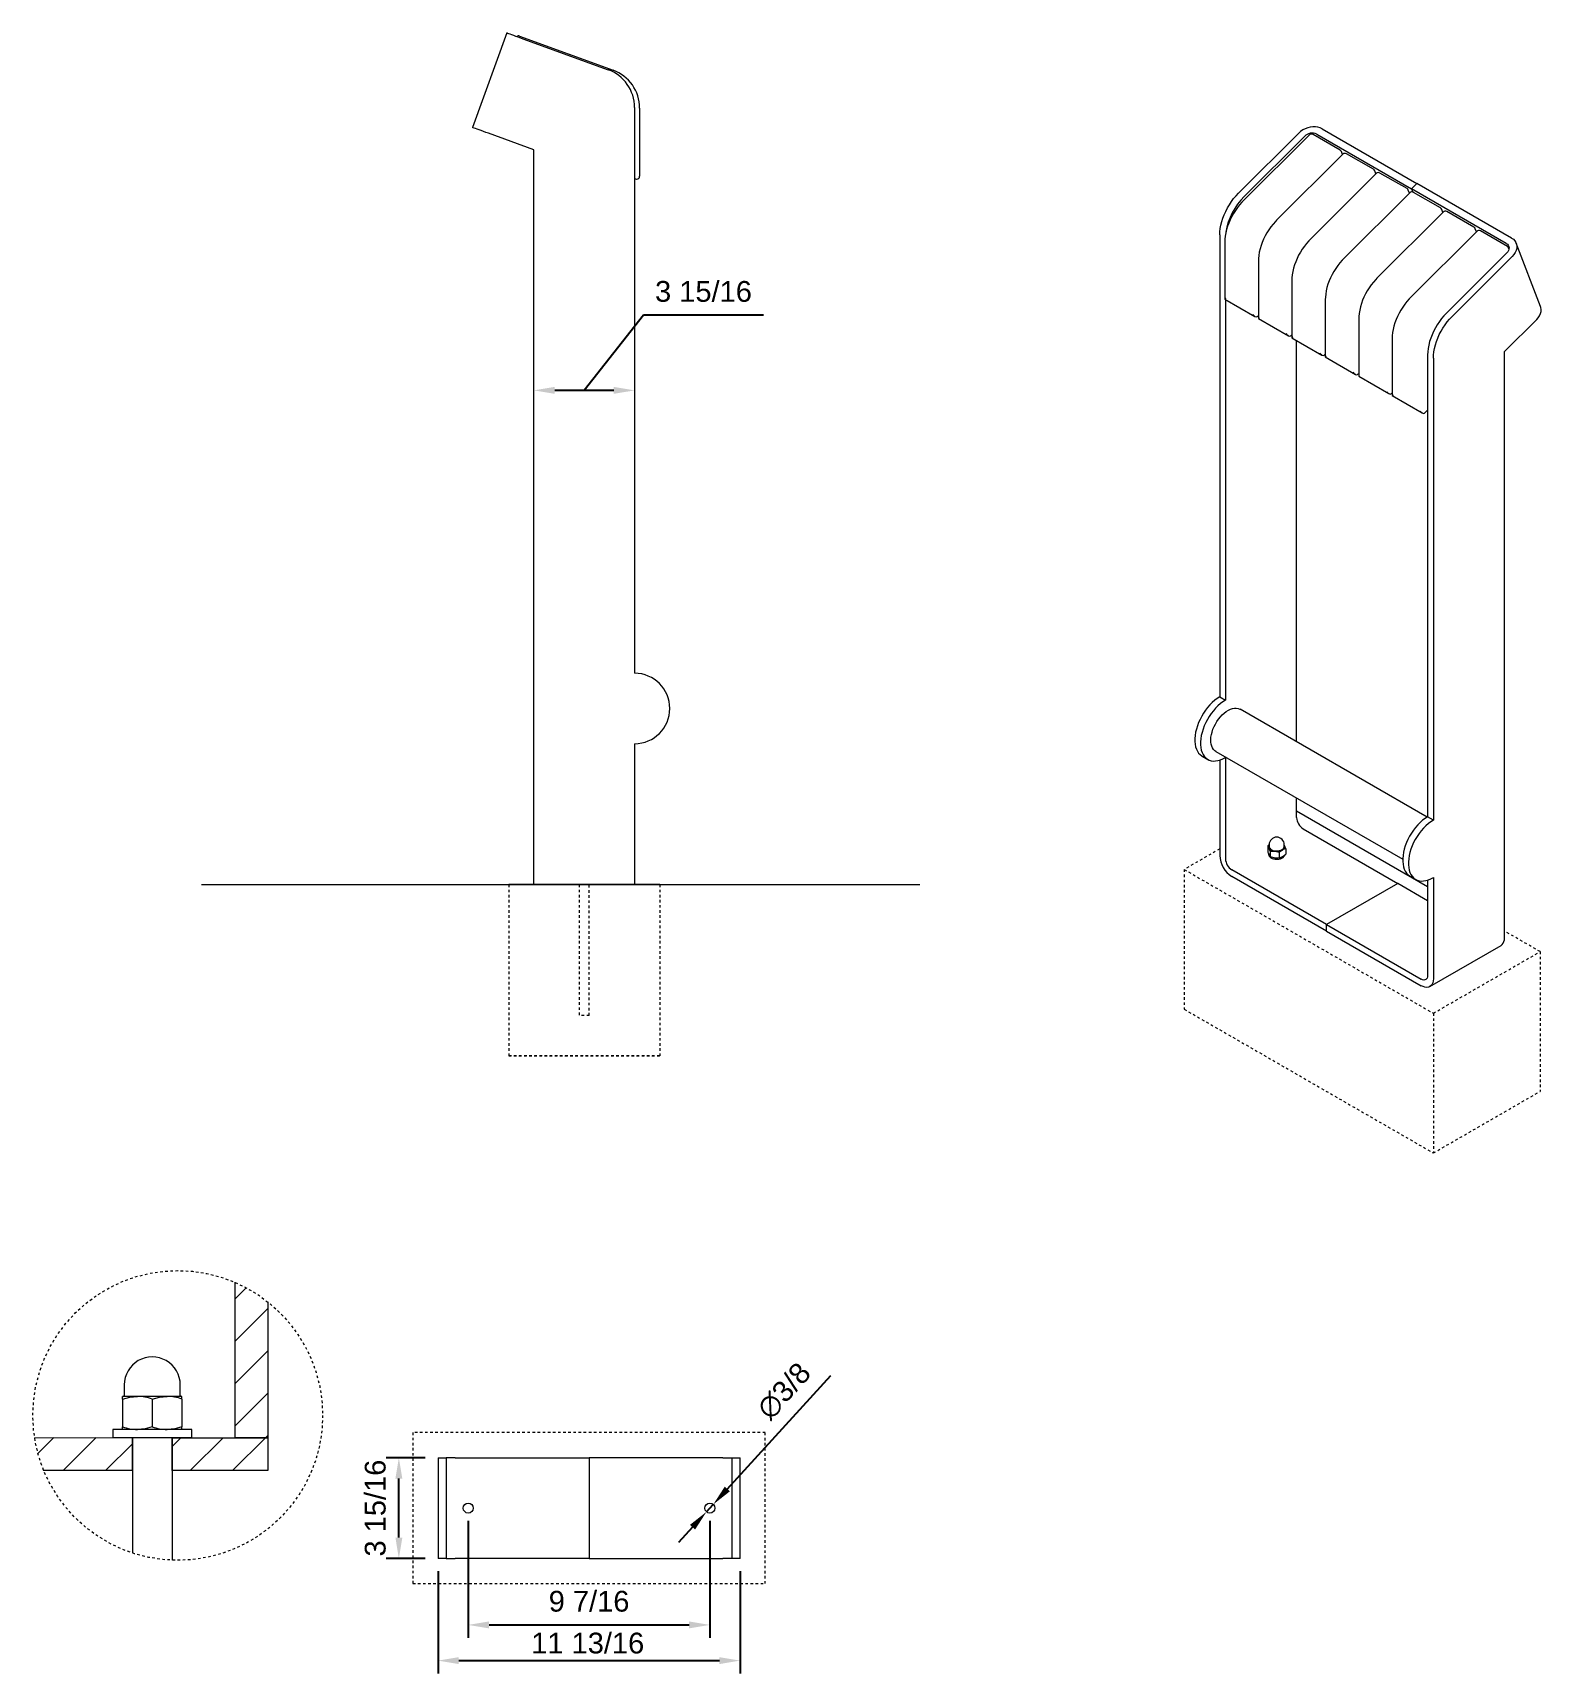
# Model space of a CAD drawing. Header units: inches. Extents: x -4.8 to 87.3, y -1.7 to 62.5.
# Drawn here: x 28.3 to 87.3, y -1.7 to 62.5 of the extents above; entities that cross this region are included whole.
import ezdxf

# ---------------------------------------------------------------- set-up
doc = ezdxf.new("R2010")
doc.units = ezdxf.units.IN
doc.linetypes.add('HIDDEN', pattern=[1.905, 1.27, -0.635])
for name, color, linetype, lineweight in [('ZANO_O', 10, 'Continuous', 0), ('ZANO_R', 7, 'Continuous', 0), ('ZANO_R_przerywana', 250, 'HIDDEN', 0), ('ZANO_W', 1, 'Continuous', 0)]:
    doc.layers.add(name, color=color, linetype=linetype, lineweight=lineweight)
doc.styles.get("Standard").update_dxf_attribs({"font": 'arial.ttf'})
doc.dimstyles.new('amerykanie', dxfattribs={"dimtxt": 50, "dimasz": 50, "dimexe": 0.5, "dimexo": 0.5, "dimgap": 1, "dimtad": 1, "dimdec": 0, "dimzin": 0, "dimlunit": 5, "dimtxsty": 'Standard', "dimcen": 0.09, "dimclrd": 1, "dimclre": 1, "dimclrt": 1, "dimazin": 0, "dimtfac": 1, "dimtdec": 0, "dimtmove": 0, "dimatfit": 3, "dimfxl": 1, "dimtzin": 0, "dimarcsym": 1})

# ---------------------------------------------------------------- blocks, each defined once
blk = doc.blocks.new('*D376')
at = {"layer": 'ZANO_W', "color": 1, "lineweight": -2}
for p, q in [((52.22, 51.414), (49.903, 48.47)), ((56.907, 51.414), (52.22, 51.414)), ((47.934, 48.97), (47.934, 48.97)), ((51.871, 48.97), (51.871, 48.97)), ((51.058, 48.47), (48.747, 48.47))]:
    blk.add_line(p, q, dxfattribs=at)
at = {"layer": 'ZANO_W', "color": 1}
for points in [[(48.747, 48.606), (48.747, 48.335), (47.934, 48.47)], [(51.058, 48.335), (51.058, 48.606), (51.871, 48.47)]]:
    blk.add_solid(points, dxfattribs=at)
at = {"layer": 'ZANO_W', "color": 1, "insert": (54.564, 52.335), "char_height": 0.8125, "attachment_point": 5}
blk.add_mtext('3 15/16', dxfattribs=at)
blk = doc.blocks.new('*D377')
at = {"layer": 'ZANO_W', "color": 1, "lineweight": -2}
for p, q in [((45.368, 4.264), (45.368, -0.304)), ((54.815, 4.264), (54.815, -0.304)), ((46.181, 0.196), (54.003, 0.196))]:
    blk.add_line(p, q, dxfattribs=at)
at = {"layer": 'ZANO_W', "color": 1}
for points in [[(46.181, 0.331), (46.181, 0.06), (45.368, 0.196)], [(54.003, 0.06), (54.003, 0.331), (54.815, 0.196)]]:
    blk.add_solid(points, dxfattribs=at)
at = {"layer": 'ZANO_W', "color": 1, "insert": (50.092, 1.116), "char_height": 0.8125, "attachment_point": 5}
blk.add_mtext('9 7/16', dxfattribs=at)
blk = doc.blocks.new('*D378')
at = {"layer": 'ZANO_W', "color": 1, "lineweight": -2}
for p, q in [((44.187, 2.295), (44.187, -1.7)), ((55.996, 2.295), (55.996, -1.7)), ((45, -1.2), (55.184, -1.2))]:
    blk.add_line(p, q, dxfattribs=at)
at = {"layer": 'ZANO_W', "color": 1}
for points in [[(45, -1.065), (45, -1.336), (44.187, -1.2)], [(55.184, -1.336), (55.184, -1.065), (55.996, -1.2)]]:
    blk.add_solid(points, dxfattribs=at)
at = {"layer": 'ZANO_W', "color": 1, "insert": (50.039, -0.519), "char_height": 0.8125, "attachment_point": 5}
blk.add_mtext('11 13/16', dxfattribs=at)
blk = doc.blocks.new('*D379')
at = {"layer": 'ZANO_W', "color": 1, "lineweight": -2}
for p, q in [((43.687, 6.732), (42.156, 6.732)), ((42.656, 3.608), (42.656, 5.919)), ((43.687, 2.795), (42.156, 2.795))]:
    blk.add_line(p, q, dxfattribs=at)
at = {"layer": 'ZANO_W', "color": 1}
for points in [[(42.791, 5.919), (42.521, 5.919), (42.656, 6.732)], [(42.521, 3.608), (42.791, 3.608), (42.656, 2.795)]]:
    blk.add_solid(points, dxfattribs=at)
at = {"layer": 'ZANO_W', "color": 1, "insert": (41.736, 4.764), "char_height": 0.8125, "attachment_point": 5, "rotation": 90}
blk.add_mtext('3 15/16', dxfattribs=at)
blk = doc.blocks.new('*D380')
at = {"layer": 'ZANO_O', "color": 1, "lineweight": -2}
for p, q in [((55.495, 5.51), (59.541, 9.954)), ((54.683, 4.618), (54.948, 4.909)), ((54.136, 4.017), (53.589, 3.416))]:
    blk.add_line(p, q, dxfattribs=at)
at = {"layer": 'ZANO_O', "color": 1}
for points in [[(55.395, 5.601), (55.595, 5.419), (54.948, 4.909)], [(54.236, 3.926), (54.036, 4.108), (54.683, 4.618)]]:
    blk.add_solid(points, dxfattribs=at)
at = {"layer": 'ZANO_O', "color": 1, "insert": (57.715, 9.341), "char_height": 0.8125, "attachment_point": 5, "rotation": 47.68118}
blk.add_mtext('∅3/8', dxfattribs=at)

msp = doc.modelspace()

# ---------------------------------------------------------------- linework, layer by layer
at = {"layer": 'ZANO_R'}
for p, q in [((46.87642, 62.45143), (45.53011, 58.75248)), ((47.36992, 62.32417), (51.03157, 60.99144)), ((47.50524, 62.22256), (50.83476, 61.01071)), ((51.87077, 59.53114), (51.87077, 37.40924)), ((52.06759, 59.51186), (52.06759, 56.84668)), ((47.93443, 57.87738), (46.15894, 58.52361)), ((77.834, 58.53005), (75.47967, 56.18141)), ((78.2506, 58.46082), (75.66142, 55.87789)), ((79.45074, 57.86889), (78.39304, 58.47949)), ((78.54258, 58.49172), (82.24451, 56.35464)), ((78.75182, 58.70046), (82.45376, 56.56338)), ((47.93443, 29.81211), (47.93443, 57.87738)), ((78.05667, 58.4015), (75.70235, 56.05286)), ((79.54649, 57.69332), (79.50189, 57.80908)), ((79.5588, 57.70561), (76.96963, 55.12268)), ((80.75894, 57.11368), (79.70125, 57.72428)), ((51.90911, 56.73571), (51.87077, 56.74966)), ((80.86701, 56.9504), (78.27783, 54.36747)), ((80.85469, 56.93811), (80.8101, 57.05387)), ((82.06715, 56.35847), (81.00945, 56.96907)), ((82.45376, 56.56338), (82.24451, 56.35464)), ((86.15569, 54.42629), (82.45376, 56.56338)), ((82.17521, 56.19519), (79.58603, 53.61226)), ((82.1629, 56.18291), (82.1183, 56.29866)), ((85.94645, 54.21755), (82.24451, 56.35464)), ((82.24451, 56.35464), (82.29486, 56.22398)), ((83.37535, 55.60326), (82.31765, 56.21386)), ((83.48341, 55.43998), (80.89424, 52.85705)), ((83.4711, 55.4277), (83.4265, 55.54345)), ((84.68355, 54.84805), (83.62586, 55.45865)), ((84.79162, 54.68477), (82.20244, 52.10184)), ((84.7793, 54.67249), (84.73471, 54.78824)), ((85.99176, 54.09284), (84.93406, 54.70344)), ((74.7471, 54.55037), (74.7471, 36.48694)), ((74.9491, 54.28557), (74.9491, 52.04115)), ((86.05266, 54.00771), (86.04291, 54.03303)), ((87.28746, 51.75254), (86.33548, 54.22331)), ((76.25731, 53.53036), (76.25731, 51.28594)), ((85.96156, 53.83811), (83.60724, 51.48947)), ((86.18423, 53.70956), (83.82991, 51.36092)), ((77.56551, 52.77515), (77.56551, 50.53073)), ((74.9491, 52.04115), (76.1249, 51.36238)), ((74.96978, 52.02922), (74.96978, 36.35839)), ((78.87371, 52.01994), (78.87371, 49.77552)), ((76.23695, 51.37641), (76.25731, 51.39672)), ((76.25731, 51.28594), (77.4331, 50.60717)), ((80.18192, 51.26473), (80.18192, 49.02031)), ((85.88075, 49.98635), (87.13621, 51.23879)), ((77.54516, 50.6212), (77.56551, 50.64151)), ((77.56551, 50.53073), (78.74131, 49.85196)), ((77.75319, 34.72426), (77.75319, 50.42239)), ((81.49012, 50.50952), (81.49012, 48.26511)), ((78.85336, 49.86599), (78.87372, 49.8863)), ((78.87371, 49.77552), (80.04951, 49.09675)), ((82.87466, 49.85843), (82.87466, 31.795)), ((83.09734, 49.72988), (83.09734, 31.66645)), ((85.88075, 27.06991), (85.88075, 49.98635)), ((80.16156, 49.11078), (80.18192, 49.13109)), ((80.18192, 49.02031), (81.35771, 48.34154)), ((81.46977, 48.35557), (81.49012, 48.37588)), ((81.49012, 48.2651), (82.66592, 47.58633)), ((82.77797, 47.60036), (82.87466, 47.69683)), ((74.7471, 36.48694), (74.96978, 36.35839)), ((82.85129, 31.78118), (75.54247, 36.00048)), ((51.87077, 34.6538), (51.87077, 29.81211)), ((74.0583, 34.1688), (74.28097, 34.04026)), ((74.59192, 34.3539), (81.90075, 30.13461)), ((74.96978, 34.10846), (74.96978, 30.15502)), ((74.7471, 34.0097), (74.7471, 30.28357)), ((77.75319, 31.76185), (77.75319, 32.52894)), ((82.87466, 29.06229), (77.75319, 32.01886)), ((83.09734, 31.66645), (82.87466, 31.795)), ((78.00369, 31.32796), (81.70563, 29.19088)), ((76.6226, 30.65558), (76.6226, 30.44438)), ((76.65892, 30.34558), (76.65892, 30.31566)), ((76.67861, 30.70457), (76.67861, 30.63226)), ((76.71671, 30.45282), (76.71671, 30.24162)), ((77.06794, 30.39849), (77.06794, 30.18729)), ((77.26906, 30.63226), (77.26906, 30.70457)), ((77.27801, 30.67127), (77.26906, 30.68748)), ((77.32506, 30.54692), (77.32506, 30.33572)), ((47.93443, 29.14293), (47.93443, 29.81211)), ((51.87077, 29.81211), (51.87077, 29.14293)), ((78.92222, 27.58405), (75.22028, 29.72113)), ((34.94077, 29.14293), (63.02507, 29.14293)), ((46.95035, 29.14293), (52.85485, 29.14293)), ((52.85485, 29.14293), (46.95035, 29.14293)), ((50.09896, 29.14293), (49.70624, 29.14293)), ((50.09896, 29.14293), (49.70624, 29.14293)), ((78.92222, 27.32691), (75.22028, 29.464)), ((81.70563, 29.19088), (78.92222, 27.58405)), ((82.87466, 28.51601), (81.70563, 29.19088)), ((82.18586, 29.47686), (82.40853, 29.34832)), ((82.87466, 29.31776), (82.87466, 25.59163)), ((83.09734, 29.41652), (83.09734, 25.46308)), ((78.92222, 27.32691), (78.92222, 27.58405)), ((78.92222, 27.58405), (82.62416, 25.44697)), ((78.92222, 27.32691), (82.62416, 25.18983)), ((82.95872, 25.1567), (85.74213, 26.76353)), ((36.23837, 13.59602), (36.23837, 7.51766)), ((36.23837, 12.93269), (36.68645, 13.38077)), ((36.23837, 11.27899), (37.52741, 12.56803)), ((37.52741, 12.82909), (37.52741, 7.51766)), ((36.23837, 9.6253), (37.52741, 10.91433)), ((31.85565, 9.02533), (31.85565, 9.12895)), ((32.43571, 9.12895), (31.85565, 9.12895)), ((31.85565, 9.02533), (32.13984, 9.10051)), ((31.85565, 9.02533), (31.85565, 7.94353)), ((31.9201, 9.58011), (31.9201, 9.16118)), ((32.13984, 9.10051), (32.43571, 9.12895)), ((33.59584, 9.12895), (32.43571, 9.12895)), ((33.01578, 9.02533), (33.29997, 9.10051)), ((33.01578, 9.02533), (33.01578, 7.94353)), ((33.29997, 9.10051), (33.59584, 9.12895)), ((34.17591, 9.12895), (33.59584, 9.12895)), ((34.11146, 9.16118), (34.11146, 9.58011)), ((34.17591, 9.02533), (34.17591, 9.12895)), ((34.17591, 9.02533), (34.17591, 7.94353)), ((36.23837, 7.9716), (37.52741, 9.26064)), ((31.46893, 7.83992), (31.46893, 7.51766)), ((34.56262, 7.83992), (31.46893, 7.83992)), ((31.85565, 7.83992), (31.85565, 7.94353)), ((32.73159, 7.86836), (32.43571, 7.83992)), ((33.01578, 7.94353), (32.73159, 7.86836)), ((33.89172, 7.86836), (33.59584, 7.83992)), ((34.17591, 7.94353), (33.89172, 7.86836)), ((34.17591, 7.83992), (34.17591, 7.94353)), ((34.56262, 7.51766), (34.56262, 7.83992)), ((28.41309, 7.52055), (32.24236, 7.51766)), ((28.54653, 6.89455), (29.17239, 7.52041)), ((29.5343, 6.22862), (30.82461, 7.51893)), ((31.188, 6.22862), (32.24236, 7.28298)), ((34.56262, 7.51766), (31.46893, 7.51766)), ((32.24236, 6.22862), (32.24236, 7.51766)), ((32.24236, 7.51766), (32.24236, 3.00492)), ((33.7892, 6.22862), (33.7892, 7.51766)), ((33.7892, 7.51766), (37.52741, 7.51766)), ((33.7892, 7.51766), (33.7892, 2.7259)), ((33.7892, 7.17613), (34.13073, 7.51766)), ((34.49539, 6.22862), (35.78443, 7.51766)), ((36.14909, 6.22862), (37.43812, 7.51766)), ((37.52741, 7.51766), (36.23837, 7.51766)), ((37.43812, 7.51766), (37.52741, 7.60694)), ((44.18712, 6.73168), (44.50203, 6.73168)), ((44.18712, 6.73168), (44.18712, 2.79534)), ((44.50203, 6.73168), (44.50203, 2.79534)), ((44.8563, 6.73168), (44.50203, 6.73168)), ((44.8563, 6.73168), (50.09163, 6.73168)), ((50.09163, 6.73168), (50.09163, 2.79534)), ((55.32696, 6.73168), (50.09163, 6.73168)), ((55.32696, 6.73168), (55.68123, 6.73168)), ((55.68123, 6.73168), (55.99614, 6.73168)), ((55.68123, 2.79534), (55.68123, 6.73168)), ((55.99614, 2.79534), (55.99614, 6.73168)), ((32.24236, 6.22862), (28.74845, 6.22862)), ((37.52741, 6.22862), (33.7892, 6.22862)), ((44.50203, 2.79534), (44.18712, 2.79534)), ((44.50203, 2.79534), (44.8563, 2.79534)), ((50.09163, 2.79534), (44.8563, 2.79534)), ((50.09163, 2.79534), (55.32696, 2.79534)), ((55.68123, 2.79534), (55.32696, 2.79534)), ((55.99614, 2.79534), (55.68123, 2.79534))]:
    msp.add_line(p, q, dxfattribs=at)
at = {"layer": 'ZANO_R', "flags": 128}
for points in [[(46.87642, 62.45143), (46.88416, 62.44861), (46.9072, 62.44023), (46.94496, 62.42648), (46.99652, 62.40772), (47.0606, 62.38439), (47.13563, 62.35709), (47.21976, 62.32646), (47.31093, 62.29328), (47.40687, 62.25836), (47.50524, 62.22256)], [(46.15894, 58.52361), (46.06057, 58.55941), (45.96462, 58.59434), (45.87346, 58.62752), (45.78932, 58.65814), (45.71429, 58.68545), (45.65021, 58.70877), (45.59865, 58.72754), (45.56089, 58.74128), (45.53786, 58.74966), (45.53011, 58.75248)], [(78.75182, 58.70046), (78.67232, 58.73773), (78.58384, 58.76316), (78.48854, 58.77612), (78.38877, 58.7763), (78.287, 58.76369), (78.18572, 58.7386), (78.08743, 58.70165), (77.99456, 58.65375), (77.90938, 58.59608), (77.834, 58.53005)], [(74.7471, 54.55037), (74.75202, 54.67385), (74.76671, 54.80192), (74.79106, 54.93344), (74.82485, 55.06725), (74.86777, 55.20217), (74.91946, 55.33702), (74.97946, 55.47059), (75.04722, 55.60171), (75.12217, 55.72923), (75.20363, 55.85201), (75.29089, 55.96898), (75.38318, 56.0791), (75.47967, 56.18141)], [(75.66142, 55.87789), (75.61227, 55.82727), (75.52245, 55.72616), (75.43716, 55.61851), (75.35702, 55.5052), (75.28261, 55.38708), (75.2145, 55.26507), (75.15319, 55.14007), (75.09917, 55.01304), (75.05287, 54.88492), (75.01468, 54.75665), (74.98495, 54.62917), (74.96397, 54.5034), (74.95202, 54.38025), (74.9491, 54.28557)], [(76.96963, 55.12268), (76.92047, 55.07206), (76.83066, 54.97095), (76.74536, 54.8633), (76.66522, 54.74999), (76.59082, 54.63187), (76.5227, 54.50986), (76.46139, 54.38486), (76.40737, 54.25783), (76.36108, 54.12971), (76.32289, 54.00145), (76.29315, 53.87396), (76.27217, 53.74819), (76.26022, 53.62504), (76.25731, 53.53036)], [(78.27783, 54.36747), (78.22867, 54.31685), (78.13886, 54.21574), (78.05357, 54.10809), (77.97342, 53.99478), (77.89902, 53.87667), (77.8309, 53.75465), (77.7696, 53.62965), (77.71558, 53.50262), (77.66928, 53.3745), (77.63109, 53.24624), (77.60135, 53.11875), (77.58038, 52.99298), (77.56842, 52.86983), (77.56551, 52.77515)], [(85.94645, 54.21755), (85.9908, 54.18483), (86.0244, 54.14434), (86.04595, 54.09763), (86.05464, 54.04651), (86.05012, 53.99294), (86.03257, 53.93898), (86.00267, 53.8867), (85.96156, 53.83811)], [(86.15569, 54.42629), (86.22424, 54.3781), (86.28015, 54.32017), (86.32205, 54.25393), (86.3489, 54.18102), (86.36005, 54.10322), (86.35522, 54.02245), (86.33452, 53.94071), (86.29847, 53.86), (86.24796, 53.78231), (86.18423, 53.70956)], [(79.58603, 53.61226), (79.53688, 53.56165), (79.44706, 53.46053), (79.36177, 53.35288), (79.28163, 53.23957), (79.20722, 53.12146), (79.13911, 52.99944), (79.0778, 52.87444), (79.02378, 52.74741), (78.97748, 52.6193), (78.93929, 52.49103), (78.90956, 52.36354), (78.88858, 52.23777), (78.87663, 52.11462), (78.87371, 52.01994)], [(80.89424, 52.85705), (80.84508, 52.80644), (80.75527, 52.70532), (80.66997, 52.59768), (80.58983, 52.48436), (80.51543, 52.36625), (80.44731, 52.24423), (80.386, 52.11923), (80.33198, 51.9922), (80.28569, 51.86409), (80.2475, 51.73582), (80.21776, 51.60833), (80.19678, 51.48256), (80.18483, 51.35941), (80.18192, 51.26473)], [(82.20244, 52.10184), (82.15328, 52.05123), (82.06347, 51.95011), (81.97818, 51.84247), (81.89803, 51.72915), (81.82363, 51.61104), (81.75551, 51.48902), (81.69421, 51.36402), (81.64019, 51.23699), (81.59389, 51.10888), (81.5557, 50.98061), (81.52596, 50.85312), (81.50499, 50.72735), (81.49303, 50.6042), (81.49012, 50.50952)], [(83.60724, 51.48947), (83.51074, 51.38716), (83.41845, 51.27704), (83.33119, 51.16007), (83.24973, 51.03729), (83.17479, 50.90977), (83.10702, 50.77865), (83.04702, 50.64507), (82.99534, 50.51023), (82.95241, 50.37531), (82.91862, 50.2415), (82.89427, 50.10998), (82.87958, 49.98191), (82.87466, 49.85843)], [(83.09734, 49.72988), (83.10225, 49.85336), (83.11695, 49.98143), (83.14129, 50.11295), (83.17508, 50.24676), (83.21801, 50.38169), (83.2697, 50.51653), (83.32969, 50.6501), (83.39746, 50.78122), (83.4724, 50.90874), (83.55387, 51.03153), (83.64112, 51.1485), (83.73341, 51.25862), (83.82991, 51.36092)], [(87.13621, 51.23879), (87.19994, 51.31154), (87.25046, 51.38923), (87.2865, 51.46994), (87.3072, 51.55168), (87.31203, 51.63245), (87.30089, 51.71024), (87.28746, 51.75254)], [(74.7471, 36.48694), (74.64855, 36.42427), (74.551, 36.3507), (74.45547, 36.26699), (74.36292, 36.17399), (74.27432, 36.07265), (74.19058, 35.96403), (74.11254, 35.84922), (74.04101, 35.72942), (73.97673, 35.60585), (73.92036, 35.47977), (73.87247, 35.35249), (73.83355, 35.2253), (73.80401, 35.09951), (73.78414, 34.97642), (73.77416, 34.85728), (73.77416, 34.74333), (73.78414, 34.63572), (73.80401, 34.53556), (73.83355, 34.44389), (73.87247, 34.36163), (73.92036, 34.28964), (73.97673, 34.22865), (74.04101, 34.1793), (74.0583, 34.1688)], [(74.96978, 36.35839), (74.87122, 36.29572), (74.77367, 36.22215), (74.67814, 36.13844), (74.5856, 36.04544), (74.497, 35.94411), (74.41325, 35.83548), (74.33521, 35.72068), (74.26369, 35.60087), (74.19941, 35.4773), (74.14303, 35.35122), (74.09514, 35.22394), (74.05622, 35.09675), (74.02668, 34.97097), (74.00682, 34.84787), (73.99683, 34.72874), (73.99683, 34.61478), (74.00682, 34.50717), (74.02668, 34.40702), (74.05622, 34.31534), (74.09514, 34.23308), (74.14303, 34.16109), (74.19941, 34.10011), (74.26369, 34.05075), (74.33521, 34.01353), (74.41325, 33.98882), (74.497, 33.97689), (74.5856, 33.97785), (74.67814, 33.9917), (74.77367, 34.01828), (74.87122, 34.05734), (74.96978, 34.10846)], [(74.92293, 35.85204), (75.00312, 35.91289), (75.08424, 35.963), (75.16511, 36.00166), (75.24456, 36.0283), (75.32142, 36.04252), (75.39457, 36.04412), (75.46295, 36.03309), (75.52556, 36.00957), (75.54247, 36.00048)], [(74.59192, 34.3539), (74.55291, 34.38046), (74.50449, 34.42774), (74.46427, 34.48594), (74.43284, 34.55422), (74.41066, 34.63159), (74.39806, 34.71691), (74.39522, 34.80895), (74.40217, 34.90635), (74.41882, 35.00771), (74.44493, 35.11153), (74.48011, 35.21631), (74.52385, 35.32053), (74.57552, 35.42265), (74.63435, 35.52119), (74.6995, 35.61472), (74.77, 35.70186), (74.84485, 35.78136), (74.92293, 35.85204)], [(82.87466, 31.795), (82.77611, 31.73233), (82.67856, 31.65876), (82.58303, 31.57505), (82.49048, 31.48205), (82.40189, 31.38071), (82.31814, 31.27209), (82.2401, 31.15728), (82.16858, 31.03748), (82.1043, 30.91391), (82.04792, 30.78783), (82.00003, 30.66054), (81.96111, 30.53336), (81.93157, 30.40757), (81.9117, 30.28448), (81.90172, 30.16534), (81.90172, 30.05139), (81.9117, 29.94378), (81.93157, 29.84362), (81.96111, 29.75194), (82.00003, 29.66969), (82.04792, 29.5977), (82.1043, 29.53671), (82.16858, 29.48735), (82.18586, 29.47686)], [(83.09734, 31.66645), (82.99878, 31.60378), (82.90123, 31.53021), (82.8057, 31.4465), (82.71316, 31.3535), (82.62456, 31.25217), (82.54081, 31.14354), (82.46277, 31.02874), (82.39125, 30.90893), (82.32697, 30.78536), (82.27059, 30.65928), (82.2227, 30.532), (82.18378, 30.40481), (82.15424, 30.27902), (82.13438, 30.15593), (82.12439, 30.0368), (82.12439, 29.92284), (82.13438, 29.81523), (82.15424, 29.71508), (82.18378, 29.6234), (82.2227, 29.54114), (82.27059, 29.46915), (82.32697, 29.40817), (82.39125, 29.35881), (82.46277, 29.32159), (82.54081, 29.29688), (82.62456, 29.28495), (82.71316, 29.28591), (82.8057, 29.29976), (82.90123, 29.32634), (82.99878, 29.3654), (83.09734, 29.41652)], [(76.67861, 30.70067), (76.65275, 30.68211), (76.6226, 30.65558)], [(76.6226, 30.65558), (76.64565, 30.62258), (76.66965, 30.57717)], [(76.65892, 30.31566), (76.66031, 30.29862), (76.67399, 30.26011), (76.70168, 30.22419), (76.74211, 30.19256), (76.79336, 30.16668), (76.85306, 30.14777)], [(77.18955, 30.49969), (77.13813, 30.47583), (77.07903, 30.45891), (77.01502, 30.44972), (76.94907, 30.44869), (76.88429, 30.45587), (76.82369, 30.47091), (76.77011, 30.49313), (76.72606, 30.52148), (76.69359, 30.55463), (76.67423, 30.59103), (76.66888, 30.62899), (76.67778, 30.66672), (76.67861, 30.66859)], [(76.71671, 30.24162), (76.69366, 30.27463), (76.66965, 30.32003)], [(76.67861, 30.63226), (76.6839, 30.60014), (76.70263, 30.56491), (76.73405, 30.53283), (76.77668, 30.5054), (76.82853, 30.4839), (76.88718, 30.46933), (76.94987, 30.46239), (77.01369, 30.46339), (77.07564, 30.47228), (77.13283, 30.48865), (77.18259, 30.51174)], [(76.71671, 30.45282), (76.80275, 30.45617), (76.89233, 30.44862)], [(76.85306, 30.14777), (76.9184, 30.1367), (76.98634, 30.13401), (77.05369, 30.13981), (77.1173, 30.15383), (77.17421, 30.17542), (77.22175, 30.20356), (77.25769, 30.23695), (77.28037, 30.27402), (77.28775, 30.30123)], [(77.06794, 30.18729), (76.9819, 30.18394), (76.89233, 30.19149)], [(77.1965, 30.49567), (77.0981, 30.42501), (77.06794, 30.39849)], [(77.06794, 30.18729), (77.0981, 30.19558), (77.1965, 30.23854)], [(77.32506, 30.54692), (77.2296, 30.51315), (77.1965, 30.49567)], [(77.1965, 30.23854), (77.2296, 30.25927), (77.32506, 30.33572)], [(77.27801, 30.67127), (77.27466, 30.67835), (77.26906, 30.68868)], [(77.26946, 30.66769), (77.27789, 30.63851), (77.27865, 30.61707)], [(77.32506, 30.54692), (77.30201, 30.61326), (77.27801, 30.67127)], [(85.74213, 26.76353), (85.74216, 26.76355), (85.79038, 26.80091), (85.82917, 26.85162), (85.85759, 26.91443), (85.87492, 26.9878), (85.88075, 27.06991)], [(82.87466, 25.59163), (82.86985, 25.53797), (82.8556, 25.49193), (82.83245, 25.45529), (82.80129, 25.42944), (82.76333, 25.41537), (82.72002, 25.41364), (82.67303, 25.42431), (82.62416, 25.44697)], [(83.09734, 25.46308), (83.09151, 25.38097), (83.07418, 25.3076), (83.04576, 25.24479), (83.00697, 25.19408), (82.95875, 25.15672), (82.90229, 25.13363), (82.83898, 25.12537), (82.77038, 25.13216), (82.69818, 25.15383), (82.62416, 25.18983)]]:
    msp.add_lwpolyline(points, dxfattribs=at)
at = {"layer": 'ZANO_R'}
msp.add_lwpolyline([(37.52741, 7.51766), (37.52741, 6.22862)], dxfattribs=at)
for centre in [(45.36803, 4.76351), (54.81524, 4.76351)]:
    msp.add_circle(centre, 0.19682, dxfattribs=at)
for centre, radius, start, end in [((47.32953, 62.2132), 0.11809, 70, 124.3146653), ((50.29623, 59.53113), 1.57454, 0, 70), ((50.49305, 59.51186), 1.57454, 0, 70), ((78.3631, 58.10472), 0.42659, 65.1195493, 135.9167238), ((78.334, 58.37721), 0.11809, 60.0026883, 134.9307922), ((79.3917, 57.76662), 0.11809, 21.0715437, 60.0026883), ((79.64221, 57.622), 0.11809, 60.0026883, 134.9307922), ((51.9495, 56.84667), 0.11809, 250, 270), ((51.9495, 56.84667), 0.11809, 270, 0), ((80.6999, 57.01141), 0.11809, 21.0715437, 60.0026883), ((80.95041, 56.8668), 0.11809, 60.0026883, 134.9307922), ((77.51023, 54.24522), 2.55657, 135.0038154, 170.7855055), ((82.00811, 56.2562), 0.11809, 21.0715437, 60.0026883), ((82.25861, 56.11159), 0.11809, 60.0026883, 134.9307922), ((83.31631, 55.50099), 0.11809, 21.0715437, 60.0026883), ((83.56682, 55.35638), 0.11809, 60.0026883, 134.9307922), ((84.62451, 54.74578), 0.11809, 21.0715437, 60.0026883), ((84.87502, 54.60117), 0.11809, 60.0026883, 134.9307922), ((85.93272, 53.99057), 0.11809, 21.0715437, 60.0026883), ((76.137, 51.47498), 0.14038, 300.5702101, 315.4008354), ((77.4452, 50.71977), 0.14038, 300.5702101, 315.4008354), ((78.7534, 49.96456), 0.14038, 300.5702101, 315.4008354), ((80.06161, 49.20935), 0.14038, 300.5702101, 315.4008354), ((81.36981, 48.45414), 0.14038, 300.5702101, 315.4008354), ((82.67801, 47.69893), 0.14038, 300.5702101, 315.4008354), ((51.87077, 36.03152), 1.37772, 270, 90), ((78.29707, 31.7866), 0.54444, 182.6054628, 237.3944826), ((76.97383, 30.70457), 0.29523, 0, 180), ((75.7671, 30.32608), 1.02088, 182.3867706, 237.6132296), ((77.63019, 30.7546), 1.05427, 197.1126019, 204.3429501), ((76.7778, 30.36924), 0.11889, 181.0404616, 215.6124049), ((76.77087, 30.62447), 0.11172, 145.6707463, 205.0507543), ((76.90955, 30.73558), 0.28747, 213.4389315, 266.5664451), ((75.70901, 30.14256), 1.05439, 17.1132215, 24.3427954), ((77.01587, 30.95695), 0.77537, 247.3045525, 260.8314801), ((76.97403, 30.71736), 0.5321, 256.8594496, 275.5658333), ((76.97437, 30.92501), 0.4834, 260.2288734, 297.3572652), ((76.76878, 29.68315), 0.77538, 67.3046988, 80.8314417), ((77.00699, 30.57587), 0.38685, 281.249905, 300.0800295), ((77.12365, 30.64531), 0.14599, 293.8102776, 354.8695868), ((77.14747, 30.62515), 0.13845, 290.7419143, 19.4610093), ((75.51366, 30.17977), 0.54444, 182.6054628, 237.3944826), ((33.01578, 9.58012), 1.09568, 359.9997308, 180.0002692), ((31.88787, 9.16119), 0.03223, 270.0029354, 359.9902351), ((32.42088, 7.37049), 1.75853, 70.2269566, 89.5167659), ((33.58101, 7.37049), 1.75853, 70.2269566, 89.5167659), ((34.14369, 9.16119), 0.03223, 180.0097649, 269.9970646), ((32.45056, 9.59849), 1.75864, 250.2279308, 269.5162644), ((33.61069, 9.59849), 1.75864, 250.2279308, 269.5162644)]:
    msp.add_arc(centre, radius, start, end, dxfattribs=at)
for centre, major_axis, ratio, start_param in [((75.0672, 52.10934), (0.11809, 0.06818), 0.00007037, 2.35615386), ((76.12489, 51.49874), (-0.08351, 0.14463), 0.57733463, 1.57075569), ((76.3754, 51.35413), (0.11809, 0.06818), 0.00007037, 2.35615386), ((77.43309, 50.74353), (-0.08351, 0.14463), 0.57733463, 1.57075569), ((77.6836, 50.59892), (0.11809, 0.06818), 0.00007037, 2.35615386), ((78.7413, 49.98832), (-0.08351, 0.14463), 0.57733463, 1.57075569), ((78.99181, 49.84371), (0.11809, 0.06818), 0.00007037, 2.35615386), ((80.0495, 49.23311), (-0.08351, 0.14463), 0.57733463, 1.57075569), ((80.30001, 49.0885), (0.11809, 0.06818), 0.00007037, 2.35615386), ((81.3577, 48.4779), (-0.08351, 0.14463), 0.57733463, 1.57075569), ((81.60821, 48.33329), (0.11809, 0.06818), 0.00007037, 2.35615386), ((82.66591, 47.72269), (-0.08351, 0.14463), 0.57733463, 1.57075569)]:
    msp.add_ellipse(centre, major_axis=major_axis, ratio=ratio, start_param=start_param, end_param=3.14155202, dxfattribs=at)
at = {"layer": 'ZANO_R_przerywana', "ltscale": 0.05}
for p, q in [((74.7471, 30.54057), (73.3554, 29.73716)), ((73.3554, 29.73716), (83.09734, 24.11326)), ((73.3554, 29.73716), (73.3554, 24.27305)), ((46.95035, 29.14293), (46.95035, 22.45116)), ((46.95035, 29.14293), (46.95035, 22.45116)), ((49.70578, 29.14293), (49.70578, 24.02569)), ((50.09942, 24.02569), (50.09942, 29.14293)), ((52.85485, 29.14293), (52.85485, 22.45116)), ((52.85485, 29.14293), (52.85485, 22.45116)), ((87.27245, 26.5235), (85.88075, 27.32691)), ((83.09734, 24.11326), (87.27245, 26.5235)), ((87.27245, 26.5235), (87.27245, 21.05939)), ((50.09942, 24.02569), (49.70578, 24.02569)), ((50.09896, 24.02569), (49.70624, 24.02569)), ((73.3554, 24.27305), (83.09734, 18.64915)), ((83.09734, 24.11326), (83.09734, 18.64915)), ((46.95035, 22.45116), (52.85485, 22.45116)), ((52.85485, 22.45116), (46.95035, 22.45116)), ((83.09734, 18.64915), (87.27245, 21.05939)), ((43.20304, 7.71577), (43.20304, 1.81126)), ((56.98022, 7.71577), (43.20304, 7.71577)), ((56.98022, 1.81126), (56.98022, 7.71577)), ((43.20304, 1.81126), (56.98022, 1.81126))]:
    msp.add_line(p, q, dxfattribs=at)
at = {"layer": 'ZANO_R_przerywana', "color": 1, "ltscale": 0.05}
msp.add_circle((34.0117, 8.38675), 5.66521, dxfattribs=at)

# ---------------------------------------------------------------- dimensions: what is measured, and where the dimension line sits
at = {"layer": 'ZANO_O'}
dim = msp.add_diameter_dim_2p(p1=(54.68273, 4.61798), p2=(54.94774, 4.90904), dimstyle='amerykanie', override={"dimtxt": 0.8125, "dimasz": 0.8125, "dimgap": 0.5, "dimdec": 4, "dimaunit": 1, "dimadec": 1, "dimtdec": 4, "dimtmove": 1, "dimfrac": 2}, dxfattribs=at)
dim.commit()
dim.dimension.update_dxf_attribs({"geometry": '*D380', "text_midpoint": (58.40857, 8.70993), "dimtype": 163})
at = {"layer": 'ZANO_W'}
for base, p1, p2, picture, middle in [((47.93443, 48.47019), (51.87077, 48.47019), (47.93443, 48.47019), '*D376', (52.71992, 51.41422)), ((55.99614, -1.20035), (44.18712, 2.79534), (55.99614, 2.79534), '*D378', (50.0387, -1.4392))]:
    dim = msp.add_linear_dim(base=base, p1=p1, p2=p2, dimstyle='amerykanie', override={"dimtxt": 0.8125, "dimasz": 0.8125, "dimgap": 0.5, "dimdec": 4, "dimaunit": 1, "dimadec": 1, "dimtdec": 4, "dimtmove": 1, "dimfrac": 2}, dxfattribs=at)
    dim.commit()
    dim.dimension.update_dxf_attribs({"geometry": picture, "text_midpoint": middle, "dimtype": 160})
dim = msp.add_linear_dim(base=(42.65593, 6.73168), p1=(44.18712, 2.79534), p2=(44.18712, 6.73168), angle=90, dimstyle='amerykanie', override={"dimtxt": 0.8125, "dimasz": 0.8125, "dimgap": 0.5, "dimdec": 4, "dimaunit": 1, "dimadec": 1, "dimtdec": 4, "dimtmove": 1, "dimfrac": 2}, dxfattribs=at)
dim.commit()
dim.dimension.update_dxf_attribs({"geometry": '*D379', "text_midpoint": (42.65593, 4.76351), "dimtype": 160})
dim = msp.add_linear_dim(base=(54.81524, 0.1958), p1=(45.36803, 4.76351), p2=(54.81524, 4.76351), dimstyle='amerykanie', override={"dimtxt": 0.8125, "dimasz": 0.8125, "dimgap": 0.5, "dimdec": 4, "dimaunit": 1, "dimadec": 1, "dimtdec": 4, "dimtmove": 1, "dimfrac": 2}, dxfattribs=at)
dim.commit()
dim.dimension.update_dxf_attribs({"geometry": '*D377', "text_midpoint": (50.09163, 1.11591)})

doc.saveas('drawing.dxf')
